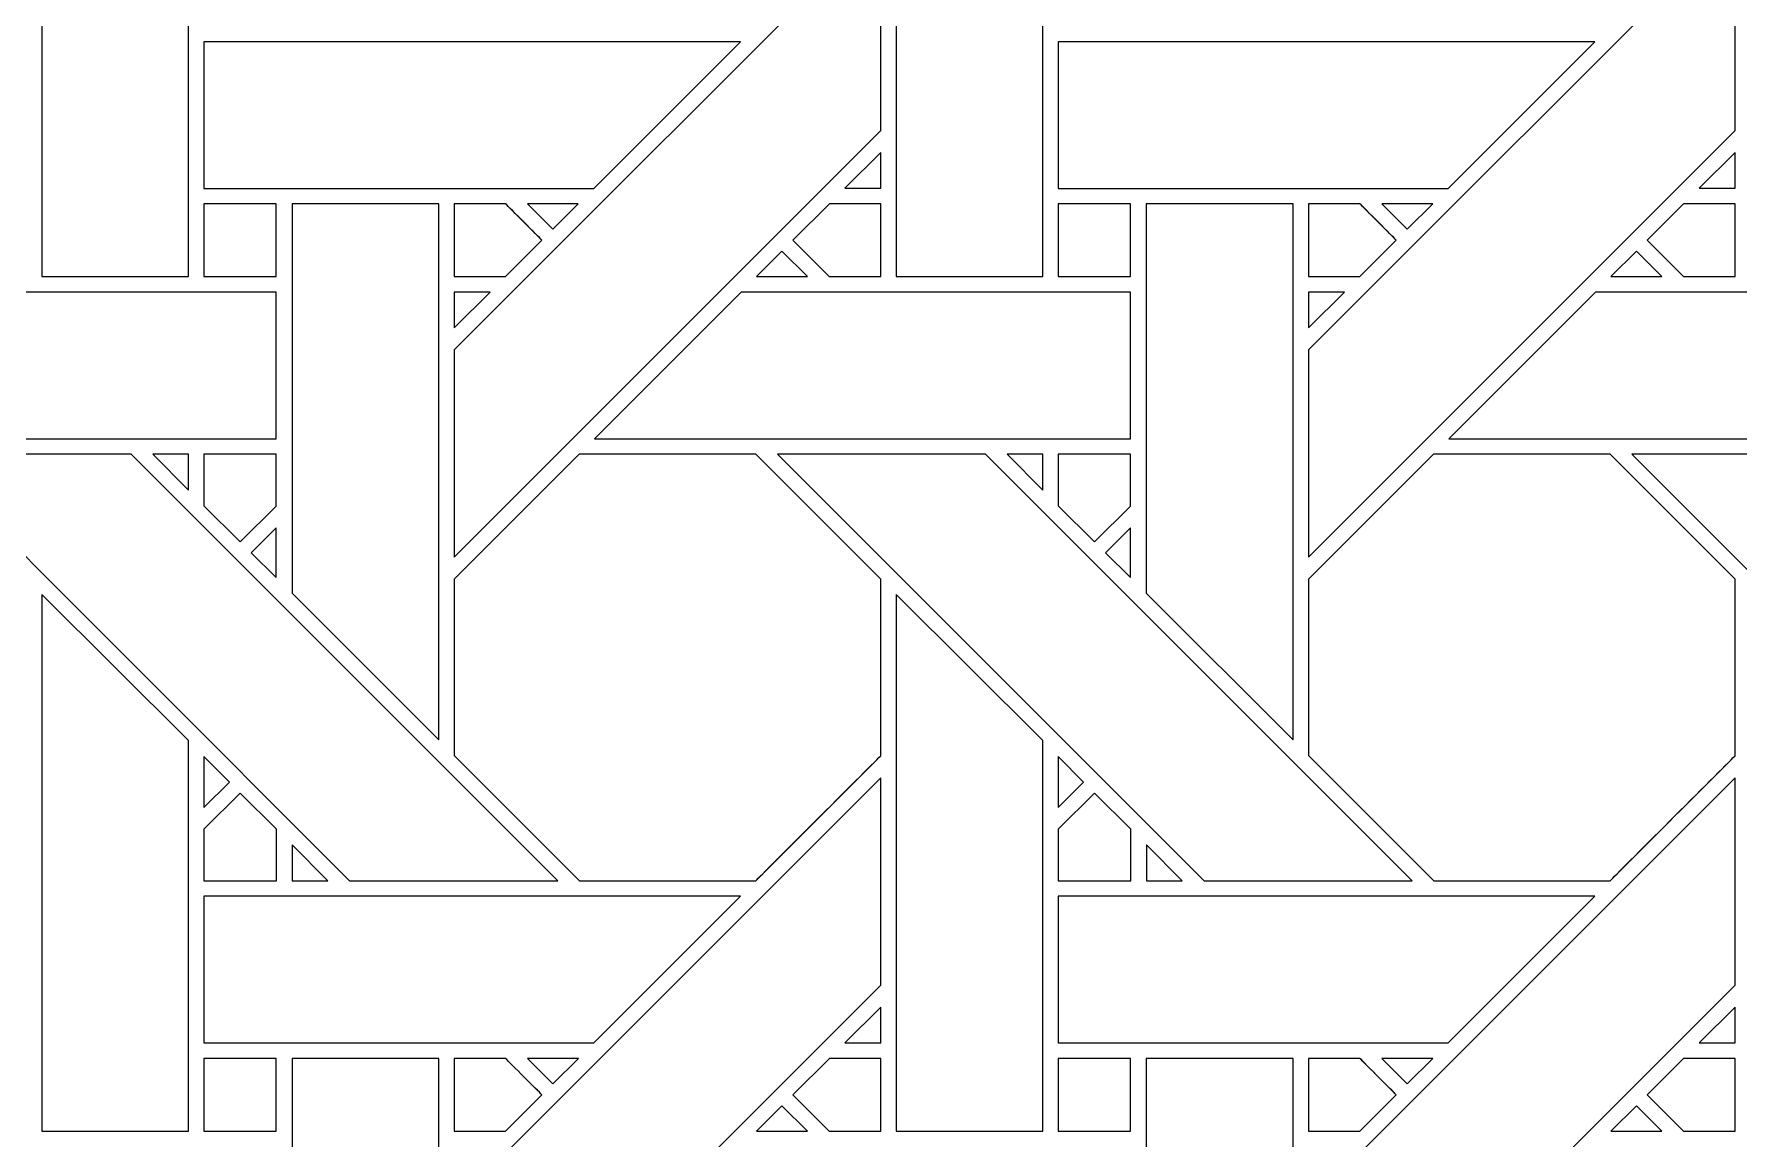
# Model space of a CAD drawing. Header units: inches. Extents: x 3.4 to 21.4, y 0.1 to 18.1.
# Drawn here: x 14.051 to 15.945, y 13.789 to 15.016 of the extents above; entities that cross this region are included whole.
import ezdxf

# ---------------------------------------------------------------- set-up
doc = ezdxf.new("R2010")
doc.units = ezdxf.units.IN
doc.header["$MEASUREMENT"] = 0
doc.layers.add('Design', color=7, linetype='Continuous', lineweight=0)

msp = doc.modelspace()

# ---------------------------------------------------------------- linework, layer by layer
at = {"layer": 'Design'}
for points, knots in [([(12.3829, 18.0948), (7.4123, 18.0948), (3.3829, 14.0653), (3.3829, 9.0948), (3.3829, 4.1242), (7.4123, 0.0948), (12.3829, 0.0948), (17.3534, 0.0948), (21.3829, 4.1242), (21.3829, 9.0948), (21.3829, 14.0653), (17.3534, 18.0948), (12.3829, 18.0948)], [0, 0, 0, 0, 1, 1, 1, 2, 2, 2, 3, 3, 3, 4, 4, 4, 4]), ([(12.3829, 17.2202), (7.8953, 17.2202), (4.2574, 13.5823), (4.2574, 9.0948), (4.2574, 4.6072), (7.8953, 0.9693), (12.3829, 0.9693), (16.8704, 0.9693), (20.5083, 4.6072), (20.5083, 9.0948), (20.5083, 13.5823), (16.8704, 17.2202), (12.3829, 17.2202)], [0, 0, 0, 0, 1, 1, 1, 2, 2, 2, 3, 3, 3, 4, 4, 4, 4]), ([(14.0599, 14.7468), (14.0599, 14.7468), (14.0599, 15.3426), (14.0599, 15.3426), (14.0599, 15.3426), (14.2227, 15.1805), (14.2227, 15.1805), (14.2227, 15.1805), (14.2227, 14.7468), (14.2227, 14.7468), (14.2227, 14.7468), (14.0599, 14.7468), (14.0599, 14.7468)], [0, 0, 0, 0, 1, 1, 1, 2, 2, 2, 3, 3, 3, 4, 4, 4, 4]), ([(15.0087, 14.7468), (15.0087, 14.7468), (15.0087, 15.3426), (15.0087, 15.3426), (15.0087, 15.3426), (15.1714, 15.1805), (15.1714, 15.1805), (15.1714, 15.1805), (15.1714, 14.7468), (15.1714, 14.7468), (15.1714, 14.7468), (15.0087, 14.7468), (15.0087, 14.7468)], [0, 0, 0, 0, 1, 1, 1, 2, 2, 2, 3, 3, 3, 4, 4, 4, 4]), ([(14.9915, 14.909), (14.9915, 14.909), (14.5179, 14.4354), (14.5179, 14.4354), (14.5179, 14.4354), (14.5179, 14.6655), (14.5179, 14.6655), (14.5179, 14.6655), (14.9915, 15.1391), (14.9915, 15.1391), (14.9915, 15.1391), (14.9915, 14.909), (14.9915, 14.909)], [0, 0, 0, 0, 1, 1, 1, 2, 2, 2, 3, 3, 3, 4, 4, 4, 4]), ([(15.4666, 14.4354), (15.4666, 14.4354), (15.4666, 14.6655), (15.4666, 14.6655), (15.4666, 14.6655), (15.9403, 15.1391), (15.9403, 15.1391), (15.9403, 15.1391), (15.9403, 14.909), (15.9403, 14.909), (15.9403, 14.909), (15.4666, 14.4354), (15.4666, 14.4354)], [0, 0, 0, 0, 1, 1, 1, 2, 2, 2, 3, 3, 3, 4, 4, 4, 4]), ([(14.8357, 15.0075), (14.8357, 15.0075), (14.673, 14.8448), (14.673, 14.8448), (14.673, 14.8448), (14.24, 14.8448), (14.24, 14.8448), (14.24, 14.8448), (14.24, 15.0075), (14.24, 15.0075), (14.24, 15.0075), (14.8357, 15.0075), (14.8357, 15.0075)], [0, 0, 0, 0, 1, 1, 1, 2, 2, 2, 3, 3, 3, 4, 4, 4, 4]), ([(15.7844, 15.0075), (15.7844, 15.0075), (15.6217, 14.8448), (15.6217, 14.8448), (15.6217, 14.8448), (15.1887, 14.8448), (15.1887, 14.8448), (15.1887, 14.8448), (15.1887, 15.0075), (15.1887, 15.0075), (15.1887, 15.0075), (15.7844, 15.0075), (15.7844, 15.0075)], [0, 0, 0, 0, 1, 1, 1, 2, 2, 2, 3, 3, 3, 4, 4, 4, 4]), ([(14.9517, 14.8449), (14.9517, 14.8449), (14.9915, 14.8846), (14.9915, 14.8846), (14.9915, 14.8846), (14.9915, 14.8449), (14.9915, 14.8449), (14.9915, 14.8449), (14.9517, 14.8449), (14.9517, 14.8449)], [0, 0, 0, 0, 1, 1, 1, 2, 2, 2, 3, 3, 3, 3]), ([(15.9403, 14.8846), (15.9403, 14.8846), (15.9403, 14.8449), (15.9403, 14.8449), (15.9403, 14.8449), (15.9005, 14.8449), (15.9005, 14.8449), (15.9005, 14.8449), (15.9403, 14.8846), (15.9403, 14.8846)], [0, 0, 0, 0, 1, 1, 1, 2, 2, 2, 3, 3, 3, 3]), ([(14.24, 14.8276), (14.24, 14.8276), (14.3203, 14.8276), (14.3203, 14.8276), (14.3203, 14.8276), (14.3203, 14.7468), (14.3203, 14.7468), (14.3203, 14.7468), (14.24, 14.7468), (14.24, 14.7468), (14.24, 14.7468), (14.24, 14.8276), (14.24, 14.8276)], [0, 0, 0, 0, 1, 1, 1, 2, 2, 2, 3, 3, 3, 4, 4, 4, 4]), ([(14.24, 14.7468), (14.24, 14.7468), (14.24, 14.8276), (14.24, 14.8276), (14.24, 14.8276), (14.3203, 14.8276), (14.3203, 14.8276), (14.3203, 14.8276), (14.3203, 14.7468), (14.3203, 14.7468), (14.3203, 14.7468), (14.24, 14.7468), (14.24, 14.7468)], [0, 0, 0, 0, 1, 1, 1, 2, 2, 2, 3, 3, 3, 4, 4, 4, 4]), ([(14.5007, 14.2324), (14.5007, 14.2324), (14.3378, 14.3954), (14.3378, 14.3954), (14.3378, 14.3954), (14.3378, 14.8276), (14.3378, 14.8276), (14.3378, 14.8276), (14.5007, 14.8276), (14.5007, 14.8276), (14.5007, 14.8276), (14.5007, 14.2324), (14.5007, 14.2324)], [0, 0, 0, 0, 1, 1, 1, 2, 2, 2, 3, 3, 3, 4, 4, 4, 4]), ([(14.5749, 14.8276), (14.5801, 14.8225), (14.6108, 14.7917), (14.6153, 14.7873), (14.6153, 14.7873), (14.5748, 14.7468), (14.5748, 14.7468), (14.5748, 14.7468), (14.5179, 14.7468), (14.5179, 14.7468), (14.5179, 14.7468), (14.5179, 14.8276), (14.5179, 14.8276), (14.5179, 14.8276), (14.5749, 14.8276), (14.5749, 14.8276)], [0, 0, 0, 0, 1, 1, 1, 2, 2, 2, 3, 3, 3, 4, 4, 4, 5, 5, 5, 5]), ([(14.5179, 14.7468), (14.5179, 14.7468), (14.5179, 14.8276), (14.5179, 14.8276), (14.5179, 14.8276), (14.5749, 14.8276), (14.5749, 14.8276), (14.5802, 14.8224), (14.6109, 14.7916), (14.6153, 14.7873), (14.6153, 14.7873), (14.5748, 14.7468), (14.5748, 14.7468), (14.5748, 14.7468), (14.5179, 14.7468), (14.5179, 14.7468)], [0, 0, 0, 0, 1, 1, 1, 2, 2, 2, 3, 3, 3, 4, 4, 4, 5, 5, 5, 5]), ([(14.5993, 14.8276), (14.5993, 14.8276), (14.6557, 14.8276), (14.6557, 14.8276), (14.6557, 14.8276), (14.6275, 14.7994), (14.6275, 14.7994), (14.6275, 14.7994), (14.5993, 14.8276), (14.5993, 14.8276)], [0, 0, 0, 0, 1, 1, 1, 2, 2, 2, 3, 3, 3, 3]), ([(14.9344, 14.7468), (14.9344, 14.7468), (14.8941, 14.7872), (14.8941, 14.7872), (14.8941, 14.7872), (14.9345, 14.8276), (14.9345, 14.8276), (14.9345, 14.8276), (14.9915, 14.8276), (14.9915, 14.8276), (14.9915, 14.8276), (14.9915, 14.7468), (14.9915, 14.7468), (14.9915, 14.7468), (14.9344, 14.7468), (14.9344, 14.7468)], [0, 0, 0, 0, 1, 1, 1, 2, 2, 2, 3, 3, 3, 4, 4, 4, 5, 5, 5, 5]), ([(14.9915, 14.7468), (14.9915, 14.7468), (14.9344, 14.7468), (14.9344, 14.7468), (14.9344, 14.7468), (14.8941, 14.7872), (14.8941, 14.7872), (14.8941, 14.7872), (14.9345, 14.8276), (14.9345, 14.8276), (14.9345, 14.8276), (14.9915, 14.8276), (14.9915, 14.8276), (14.9915, 14.8276), (14.9915, 14.7468), (14.9915, 14.7468)], [0, 0, 0, 0, 1, 1, 1, 2, 2, 2, 3, 3, 3, 4, 4, 4, 5, 5, 5, 5]), ([(15.1887, 14.8276), (15.1887, 14.8276), (15.269, 14.8276), (15.269, 14.8276), (15.269, 14.8276), (15.269, 14.7468), (15.269, 14.7468), (15.269, 14.7468), (15.1887, 14.7468), (15.1887, 14.7468), (15.1887, 14.7468), (15.1887, 14.8276), (15.1887, 14.8276)], [0, 0, 0, 0, 1, 1, 1, 2, 2, 2, 3, 3, 3, 4, 4, 4, 4]), ([(15.1887, 14.7468), (15.1887, 14.7468), (15.1887, 14.8276), (15.1887, 14.8276), (15.1887, 14.8276), (15.269, 14.8276), (15.269, 14.8276), (15.269, 14.8276), (15.269, 14.7468), (15.269, 14.7468), (15.269, 14.7468), (15.1887, 14.7468), (15.1887, 14.7468)], [0, 0, 0, 0, 1, 1, 1, 2, 2, 2, 3, 3, 3, 4, 4, 4, 4]), ([(15.2865, 14.3954), (15.2865, 14.3954), (15.2865, 14.8276), (15.2865, 14.8276), (15.2865, 14.8276), (15.4494, 14.8276), (15.4494, 14.8276), (15.4494, 14.8276), (15.4494, 14.2324), (15.4494, 14.2324), (15.4494, 14.2324), (15.2865, 14.3954), (15.2865, 14.3954)], [0, 0, 0, 0, 1, 1, 1, 2, 2, 2, 3, 3, 3, 4, 4, 4, 4]), ([(15.5237, 14.8276), (15.5288, 14.8225), (15.5596, 14.7917), (15.564, 14.7873), (15.564, 14.7873), (15.5236, 14.7468), (15.5236, 14.7468), (15.5236, 14.7468), (15.4666, 14.7468), (15.4666, 14.7468), (15.4666, 14.7468), (15.4666, 14.8276), (15.4666, 14.8276), (15.4666, 14.8276), (15.5237, 14.8276), (15.5237, 14.8276)], [0, 0, 0, 0, 1, 1, 1, 2, 2, 2, 3, 3, 3, 4, 4, 4, 5, 5, 5, 5]), ([(15.564, 14.7873), (15.564, 14.7873), (15.5236, 14.7468), (15.5236, 14.7468), (15.5236, 14.7468), (15.4666, 14.7468), (15.4666, 14.7468), (15.4666, 14.7468), (15.4666, 14.8276), (15.4666, 14.8276), (15.4666, 14.8276), (15.5237, 14.8276), (15.5237, 14.8276), (15.5289, 14.8224), (15.5597, 14.7916), (15.564, 14.7873)], [0, 0, 0, 0, 1, 1, 1, 2, 2, 2, 3, 3, 3, 4, 4, 4, 5, 5, 5, 5]), ([(15.548, 14.8276), (15.548, 14.8276), (15.6045, 14.8276), (15.6045, 14.8276), (15.6045, 14.8276), (15.5762, 14.7994), (15.5762, 14.7994), (15.5762, 14.7994), (15.548, 14.8276), (15.548, 14.8276)], [0, 0, 0, 0, 1, 1, 1, 2, 2, 2, 3, 3, 3, 3]), ([(15.8832, 14.7468), (15.8832, 14.7468), (15.8428, 14.7872), (15.8428, 14.7872), (15.8428, 14.7872), (15.8832, 14.8276), (15.8832, 14.8276), (15.8832, 14.8276), (15.9403, 14.8276), (15.9403, 14.8276), (15.9403, 14.8276), (15.9403, 14.7468), (15.9403, 14.7468), (15.9403, 14.7468), (15.8832, 14.7468), (15.8832, 14.7468)], [0, 0, 0, 0, 1, 1, 1, 2, 2, 2, 3, 3, 3, 4, 4, 4, 5, 5, 5, 5]), ([(15.9403, 14.7468), (15.9403, 14.7468), (15.8832, 14.7468), (15.8832, 14.7468), (15.8832, 14.7468), (15.8428, 14.7872), (15.8428, 14.7872), (15.8428, 14.7872), (15.8832, 14.8276), (15.8832, 14.8276), (15.8832, 14.8276), (15.9403, 14.8276), (15.9403, 14.8276), (15.9403, 14.8276), (15.9403, 14.7468), (15.9403, 14.7468)], [0, 0, 0, 0, 1, 1, 1, 2, 2, 2, 3, 3, 3, 4, 4, 4, 5, 5, 5, 5]), ([(14.8537, 14.7468), (14.8537, 14.7468), (14.8819, 14.775), (14.8819, 14.775), (14.8819, 14.775), (14.9102, 14.7468), (14.9102, 14.7468), (14.9102, 14.7468), (14.8537, 14.7468), (14.8537, 14.7468)], [0, 0, 0, 0, 1, 1, 1, 2, 2, 2, 3, 3, 3, 3]), ([(15.8307, 14.775), (15.8307, 14.775), (15.8589, 14.7468), (15.8589, 14.7468), (15.8589, 14.7468), (15.8024, 14.7468), (15.8024, 14.7468), (15.8024, 14.7468), (15.8307, 14.775), (15.8307, 14.775)], [0, 0, 0, 0, 1, 1, 1, 2, 2, 2, 3, 3, 3, 3]), ([(14.3203, 14.7296), (14.3203, 14.7296), (14.3203, 14.5668), (14.3203, 14.5668), (14.3203, 14.5668), (13.725, 14.5668), (13.725, 14.5668), (13.725, 14.5668), (13.8878, 14.7296), (13.8878, 14.7296), (13.8878, 14.7296), (14.3203, 14.7296), (14.3203, 14.7296)], [0, 0, 0, 0, 1, 1, 1, 2, 2, 2, 3, 3, 3, 4, 4, 4, 4]), ([(14.5577, 14.7296), (14.5577, 14.7296), (14.5179, 14.6898), (14.5179, 14.6898), (14.5179, 14.6898), (14.5179, 14.7296), (14.5179, 14.7296), (14.5179, 14.7296), (14.5577, 14.7296), (14.5577, 14.7296)], [0, 0, 0, 0, 1, 1, 1, 2, 2, 2, 3, 3, 3, 3]), ([(15.269, 14.7296), (15.269, 14.7296), (15.269, 14.5668), (15.269, 14.5668), (15.269, 14.5668), (14.6737, 14.5668), (14.6737, 14.5668), (14.6737, 14.5668), (14.8365, 14.7296), (14.8365, 14.7296), (14.8365, 14.7296), (15.269, 14.7296), (15.269, 14.7296)], [0, 0, 0, 0, 1, 1, 1, 2, 2, 2, 3, 3, 3, 4, 4, 4, 4]), ([(15.5064, 14.7296), (15.5064, 14.7296), (15.4666, 14.6898), (15.4666, 14.6898), (15.4666, 14.6898), (15.4666, 14.7296), (15.4666, 14.7296), (15.4666, 14.7296), (15.5064, 14.7296), (15.5064, 14.7296)], [0, 0, 0, 0, 1, 1, 1, 2, 2, 2, 3, 3, 3, 3]), ([(16.2177, 14.7296), (16.2177, 14.7296), (16.2177, 14.5668), (16.2177, 14.5668), (16.2177, 14.5668), (15.6224, 14.5668), (15.6224, 14.5668), (15.6224, 14.5668), (15.7853, 14.7296), (15.7853, 14.7296), (15.7853, 14.7296), (16.2177, 14.7296), (16.2177, 14.7296)], [0, 0, 0, 0, 1, 1, 1, 2, 2, 2, 3, 3, 3, 4, 4, 4, 4]), ([(14.6329, 14.076), (14.6329, 14.076), (14.4018, 14.076), (14.4018, 14.076), (14.4018, 14.076), (13.9283, 14.5497), (13.9283, 14.5497), (13.9283, 14.5497), (14.1592, 14.5497), (14.1592, 14.5497), (14.1592, 14.5497), (14.6329, 14.076), (14.6329, 14.076)], [0, 0, 0, 0, 1, 1, 1, 2, 2, 2, 3, 3, 3, 4, 4, 4, 4]), ([(14.1833, 14.5497), (14.1833, 14.5497), (14.2228, 14.5497), (14.2228, 14.5497), (14.2228, 14.5497), (14.2228, 14.5099), (14.2228, 14.5099), (14.2228, 14.5099), (14.1833, 14.5497), (14.1833, 14.5497)], [0, 0, 0, 0, 1, 1, 1, 2, 2, 2, 3, 3, 3, 3]), ([(14.3203, 14.5497), (14.3203, 14.5497), (14.3203, 14.4921), (14.3203, 14.4921), (14.3203, 14.4921), (14.2803, 14.4522), (14.2803, 14.4522), (14.2803, 14.4522), (14.24, 14.4925), (14.24, 14.4925), (14.24, 14.4925), (14.24, 14.5497), (14.24, 14.5497), (14.24, 14.5497), (14.3203, 14.5497), (14.3203, 14.5497)], [0, 0, 0, 0, 1, 1, 1, 2, 2, 2, 3, 3, 3, 4, 4, 4, 5, 5, 5, 5]), ([(14.2803, 14.4522), (14.2803, 14.4522), (14.24, 14.4925), (14.24, 14.4925), (14.24, 14.4925), (14.24, 14.5497), (14.24, 14.5497), (14.24, 14.5497), (14.3203, 14.5497), (14.3203, 14.5497), (14.3203, 14.5497), (14.3203, 14.4921), (14.3203, 14.4921), (14.3203, 14.4921), (14.2803, 14.4522), (14.2803, 14.4522)], [0, 0, 0, 0, 1, 1, 1, 2, 2, 2, 3, 3, 3, 4, 4, 4, 5, 5, 5, 5]), ([(14.6566, 14.5497), (14.6566, 14.5497), (14.8528, 14.5497), (14.8528, 14.5497), (14.8528, 14.5497), (14.9915, 14.411), (14.9915, 14.411), (14.9915, 14.411), (14.9915, 14.2148), (14.9915, 14.2148), (14.9737, 14.1969), (14.8618, 14.0851), (14.8528, 14.0761), (14.8528, 14.0761), (14.6571, 14.0761), (14.6571, 14.0761), (14.6571, 14.0761), (14.5179, 14.2153), (14.5179, 14.2153), (14.5179, 14.2153), (14.5179, 14.411), (14.5179, 14.411), (14.5179, 14.411), (14.6566, 14.5497), (14.6566, 14.5497)], [0, 0, 0, 0, 1, 1, 1, 2, 2, 2, 3, 3, 3, 4, 4, 4, 5, 5, 5, 6, 6, 6, 7, 7, 7, 8, 8, 8, 8]), ([(14.9915, 14.411), (14.9915, 14.411), (14.9915, 14.2148), (14.9915, 14.2148), (14.9734, 14.1965), (14.8615, 14.0848), (14.8528, 14.0761), (14.8528, 14.0761), (14.6571, 14.0761), (14.6571, 14.0761), (14.6571, 14.0761), (14.5179, 14.2153), (14.5179, 14.2153), (14.5179, 14.2153), (14.5179, 14.411), (14.5179, 14.411), (14.5179, 14.411), (14.6566, 14.5497), (14.6566, 14.5497), (14.6566, 14.5497), (14.8528, 14.5497), (14.8528, 14.5497), (14.8528, 14.5497), (14.9915, 14.411), (14.9915, 14.411)], [0, 0, 0, 0, 1, 1, 1, 2, 2, 2, 3, 3, 3, 4, 4, 4, 5, 5, 5, 6, 6, 6, 7, 7, 7, 8, 8, 8, 8]), ([(15.5816, 14.076), (15.5816, 14.076), (15.3506, 14.076), (15.3506, 14.076), (15.3506, 14.076), (14.877, 14.5497), (14.877, 14.5497), (14.877, 14.5497), (15.1079, 14.5497), (15.1079, 14.5497), (15.1079, 14.5497), (15.5816, 14.076), (15.5816, 14.076)], [0, 0, 0, 0, 1, 1, 1, 2, 2, 2, 3, 3, 3, 4, 4, 4, 4]), ([(15.1321, 14.5497), (15.1321, 14.5497), (15.1715, 14.5497), (15.1715, 14.5497), (15.1715, 14.5497), (15.1715, 14.5099), (15.1715, 14.5099), (15.1715, 14.5099), (15.1321, 14.5497), (15.1321, 14.5497)], [0, 0, 0, 0, 1, 1, 1, 2, 2, 2, 3, 3, 3, 3]), ([(15.269, 14.5497), (15.269, 14.5497), (15.269, 14.4921), (15.269, 14.4921), (15.269, 14.4921), (15.2291, 14.4522), (15.2291, 14.4522), (15.2291, 14.4522), (15.1887, 14.4925), (15.1887, 14.4925), (15.1887, 14.4925), (15.1887, 14.5497), (15.1887, 14.5497), (15.1887, 14.5497), (15.269, 14.5497), (15.269, 14.5497)], [0, 0, 0, 0, 1, 1, 1, 2, 2, 2, 3, 3, 3, 4, 4, 4, 5, 5, 5, 5]), ([(15.2291, 14.4522), (15.2291, 14.4522), (15.1887, 14.4925), (15.1887, 14.4925), (15.1887, 14.4925), (15.1887, 14.5497), (15.1887, 14.5497), (15.1887, 14.5497), (15.269, 14.5497), (15.269, 14.5497), (15.269, 14.5497), (15.269, 14.4921), (15.269, 14.4921), (15.269, 14.4921), (15.2291, 14.4522), (15.2291, 14.4522)], [0, 0, 0, 0, 1, 1, 1, 2, 2, 2, 3, 3, 3, 4, 4, 4, 5, 5, 5, 5]), ([(15.6053, 14.5497), (15.6053, 14.5497), (15.8015, 14.5497), (15.8015, 14.5497), (15.8015, 14.5497), (15.9403, 14.411), (15.9403, 14.411), (15.9403, 14.411), (15.9403, 14.2148), (15.9403, 14.2148), (15.9225, 14.1969), (15.8105, 14.0851), (15.8016, 14.0761), (15.8016, 14.0761), (15.6058, 14.0761), (15.6058, 14.0761), (15.6058, 14.0761), (15.4666, 14.2153), (15.4666, 14.2153), (15.4666, 14.2153), (15.4666, 14.411), (15.4666, 14.411), (15.4666, 14.411), (15.6053, 14.5497), (15.6053, 14.5497)], [0, 0, 0, 0, 1, 1, 1, 2, 2, 2, 3, 3, 3, 4, 4, 4, 5, 5, 5, 6, 6, 6, 7, 7, 7, 8, 8, 8, 8]), ([(15.9403, 14.411), (15.9403, 14.411), (15.9403, 14.2148), (15.9403, 14.2148), (15.922, 14.1964), (15.8102, 14.0848), (15.8016, 14.0761), (15.8016, 14.0761), (15.6058, 14.0761), (15.6058, 14.0761), (15.6058, 14.0761), (15.4666, 14.2153), (15.4666, 14.2153), (15.4666, 14.2153), (15.4666, 14.411), (15.4666, 14.411), (15.4666, 14.411), (15.6053, 14.5497), (15.6053, 14.5497), (15.6053, 14.5497), (15.8015, 14.5497), (15.8015, 14.5497), (15.8015, 14.5497), (15.9403, 14.411), (15.9403, 14.411)], [0, 0, 0, 0, 1, 1, 1, 2, 2, 2, 3, 3, 3, 4, 4, 4, 5, 5, 5, 6, 6, 6, 7, 7, 7, 8, 8, 8, 8]), ([(16.5303, 14.076), (16.5303, 14.076), (16.2993, 14.076), (16.2993, 14.076), (16.2993, 14.076), (15.8257, 14.5497), (15.8257, 14.5497), (15.8257, 14.5497), (16.0567, 14.5497), (16.0567, 14.5497), (16.0567, 14.5497), (16.5303, 14.076), (16.5303, 14.076)], [0, 0, 0, 0, 1, 1, 1, 2, 2, 2, 3, 3, 3, 4, 4, 4, 4]), ([(14.3203, 14.4679), (14.3203, 14.4679), (14.3203, 14.4127), (14.3203, 14.4127), (14.3203, 14.4127), (14.2925, 14.4401), (14.2925, 14.4401), (14.2925, 14.4401), (14.3203, 14.4679), (14.3203, 14.4679)], [0, 0, 0, 0, 1, 1, 1, 2, 2, 2, 3, 3, 3, 3]), ([(15.269, 14.4679), (15.269, 14.4679), (15.269, 14.4127), (15.269, 14.4127), (15.269, 14.4127), (15.2412, 14.4401), (15.2412, 14.4401), (15.2412, 14.4401), (15.269, 14.4679), (15.269, 14.4679)], [0, 0, 0, 0, 1, 1, 1, 2, 2, 2, 3, 3, 3, 3]), ([(14.0599, 13.798), (14.0599, 13.798), (14.0599, 14.3939), (14.0599, 14.3939), (14.0599, 14.3939), (14.2227, 14.2317), (14.2227, 14.2317), (14.2227, 14.2317), (14.2227, 13.798), (14.2227, 13.798), (14.2227, 13.798), (14.0599, 13.798), (14.0599, 13.798)], [0, 0, 0, 0, 1, 1, 1, 2, 2, 2, 3, 3, 3, 4, 4, 4, 4]), ([(15.0087, 13.798), (15.0087, 13.798), (15.0087, 14.3939), (15.0087, 14.3939), (15.0087, 14.3939), (15.1714, 14.2317), (15.1714, 14.2317), (15.1714, 14.2317), (15.1714, 13.798), (15.1714, 13.798), (15.1714, 13.798), (15.0087, 13.798), (15.0087, 13.798)], [0, 0, 0, 0, 1, 1, 1, 2, 2, 2, 3, 3, 3, 4, 4, 4, 4]), ([(14.24, 14.1575), (14.24, 14.1575), (14.24, 14.2142), (14.24, 14.2142), (14.24, 14.2142), (14.2682, 14.1857), (14.2682, 14.1857), (14.2682, 14.1857), (14.24, 14.1575), (14.24, 14.1575)], [0, 0, 0, 0, 1, 1, 1, 2, 2, 2, 3, 3, 3, 3]), ([(15.1887, 14.1575), (15.1887, 14.1575), (15.1887, 14.2142), (15.1887, 14.2142), (15.1887, 14.2142), (15.2169, 14.1857), (15.2169, 14.1857), (15.2169, 14.1857), (15.1887, 14.1575), (15.1887, 14.1575)], [0, 0, 0, 0, 1, 1, 1, 2, 2, 2, 3, 3, 3, 3]), ([(14.9915, 13.9603), (14.9915, 13.9603), (14.5179, 13.4866), (14.5179, 13.4866), (14.5179, 13.4866), (14.5179, 13.7167), (14.5179, 13.7167), (14.5179, 13.7167), (14.9915, 14.1903), (14.9915, 14.1903), (14.9915, 14.1903), (14.9915, 13.9603), (14.9915, 13.9603)], [0, 0, 0, 0, 1, 1, 1, 2, 2, 2, 3, 3, 3, 4, 4, 4, 4]), ([(15.9403, 13.9603), (15.9403, 13.9603), (15.4666, 13.4866), (15.4666, 13.4866), (15.4666, 13.4866), (15.4666, 13.7167), (15.4666, 13.7167), (15.4666, 13.7167), (15.9403, 14.1903), (15.9403, 14.1903), (15.9403, 14.1903), (15.9403, 13.9603), (15.9403, 13.9603)], [0, 0, 0, 0, 1, 1, 1, 2, 2, 2, 3, 3, 3, 4, 4, 4, 4]), ([(14.24, 14.0759), (14.24, 14.0759), (14.24, 14.1332), (14.24, 14.1332), (14.24, 14.1332), (14.2803, 14.1735), (14.2803, 14.1735), (14.2803, 14.1735), (14.3207, 14.1332), (14.3207, 14.1332), (14.3207, 14.1332), (14.3207, 14.0759), (14.3207, 14.0759), (14.3207, 14.0759), (14.24, 14.0759), (14.24, 14.0759)], [0, 0, 0, 0, 1, 1, 1, 2, 2, 2, 3, 3, 3, 4, 4, 4, 5, 5, 5, 5]), ([(14.2803, 14.1735), (14.2803, 14.1735), (14.3207, 14.1332), (14.3207, 14.1332), (14.3207, 14.1332), (14.3207, 14.0759), (14.3207, 14.0759), (14.3207, 14.0759), (14.24, 14.0759), (14.24, 14.0759), (14.24, 14.0759), (14.24, 14.1332), (14.24, 14.1332), (14.24, 14.1332), (14.2803, 14.1735), (14.2803, 14.1735)], [0, 0, 0, 0, 1, 1, 1, 2, 2, 2, 3, 3, 3, 4, 4, 4, 5, 5, 5, 5]), ([(15.1887, 14.0759), (15.1887, 14.0759), (15.1887, 14.1332), (15.1887, 14.1332), (15.1887, 14.1332), (15.2291, 14.1735), (15.2291, 14.1735), (15.2291, 14.1735), (15.2694, 14.1332), (15.2694, 14.1332), (15.2694, 14.1332), (15.2694, 14.0759), (15.2694, 14.0759), (15.2694, 14.0759), (15.1887, 14.0759), (15.1887, 14.0759)], [0, 0, 0, 0, 1, 1, 1, 2, 2, 2, 3, 3, 3, 4, 4, 4, 5, 5, 5, 5]), ([(15.2291, 14.1735), (15.2291, 14.1735), (15.2694, 14.1332), (15.2694, 14.1332), (15.2694, 14.1332), (15.2694, 14.0759), (15.2694, 14.0759), (15.2694, 14.0759), (15.1887, 14.0759), (15.1887, 14.0759), (15.1887, 14.0759), (15.1887, 14.1332), (15.1887, 14.1332), (15.1887, 14.1332), (15.2291, 14.1735), (15.2291, 14.1735)], [0, 0, 0, 0, 1, 1, 1, 2, 2, 2, 3, 3, 3, 4, 4, 4, 5, 5, 5, 5]), ([(14.3379, 14.076), (14.3379, 14.076), (14.3379, 14.1158), (14.3379, 14.1158), (14.3379, 14.1158), (14.3776, 14.076), (14.3776, 14.076), (14.3776, 14.076), (14.3379, 14.076), (14.3379, 14.076)], [0, 0, 0, 0, 1, 1, 1, 2, 2, 2, 3, 3, 3, 3]), ([(15.2866, 14.076), (15.2866, 14.076), (15.2866, 14.1158), (15.2866, 14.1158), (15.2866, 14.1158), (15.3264, 14.076), (15.3264, 14.076), (15.3264, 14.076), (15.2866, 14.076), (15.2866, 14.076)], [0, 0, 0, 0, 1, 1, 1, 2, 2, 2, 3, 3, 3, 3]), ([(14.8357, 14.0588), (14.8357, 14.0588), (14.673, 13.8961), (14.673, 13.8961), (14.673, 13.8961), (14.24, 13.8961), (14.24, 13.8961), (14.24, 13.8961), (14.24, 14.0588), (14.24, 14.0588), (14.24, 14.0588), (14.8357, 14.0588), (14.8357, 14.0588)], [0, 0, 0, 0, 1, 1, 1, 2, 2, 2, 3, 3, 3, 4, 4, 4, 4]), ([(15.6217, 13.8961), (15.6217, 13.8961), (15.1887, 13.8961), (15.1887, 13.8961), (15.1887, 13.8961), (15.1887, 14.0588), (15.1887, 14.0588), (15.1887, 14.0588), (15.7844, 14.0588), (15.7844, 14.0588), (15.7844, 14.0588), (15.6217, 13.8961), (15.6217, 13.8961)], [0, 0, 0, 0, 1, 1, 1, 2, 2, 2, 3, 3, 3, 4, 4, 4, 4]), ([(14.9517, 13.8961), (14.9517, 13.8961), (14.9915, 13.9359), (14.9915, 13.9359), (14.9915, 13.9359), (14.9915, 13.8961), (14.9915, 13.8961), (14.9915, 13.8961), (14.9517, 13.8961), (14.9517, 13.8961)], [0, 0, 0, 0, 1, 1, 1, 2, 2, 2, 3, 3, 3, 3]), ([(15.9005, 13.8961), (15.9005, 13.8961), (15.9403, 13.9359), (15.9403, 13.9359), (15.9403, 13.9359), (15.9403, 13.8961), (15.9403, 13.8961), (15.9403, 13.8961), (15.9005, 13.8961), (15.9005, 13.8961)], [0, 0, 0, 0, 1, 1, 1, 2, 2, 2, 3, 3, 3, 3]), ([(14.24, 13.8789), (14.24, 13.8789), (14.3203, 13.8789), (14.3203, 13.8789), (14.3203, 13.8789), (14.3203, 13.7981), (14.3203, 13.7981), (14.3203, 13.7981), (14.24, 13.7981), (14.24, 13.7981), (14.24, 13.7981), (14.24, 13.8789), (14.24, 13.8789)], [0, 0, 0, 0, 1, 1, 1, 2, 2, 2, 3, 3, 3, 4, 4, 4, 4]), ([(14.24, 13.7981), (14.24, 13.7981), (14.24, 13.8789), (14.24, 13.8789), (14.24, 13.8789), (14.3203, 13.8789), (14.3203, 13.8789), (14.3203, 13.8789), (14.3203, 13.7981), (14.3203, 13.7981), (14.3203, 13.7981), (14.24, 13.7981), (14.24, 13.7981)], [0, 0, 0, 0, 1, 1, 1, 2, 2, 2, 3, 3, 3, 4, 4, 4, 4]), ([(14.3378, 13.4466), (14.3378, 13.4466), (14.3378, 13.8788), (14.3378, 13.8788), (14.3378, 13.8788), (14.5007, 13.8788), (14.5007, 13.8788), (14.5007, 13.8788), (14.5007, 13.2837), (14.5007, 13.2837), (14.5007, 13.2837), (14.3378, 13.4466), (14.3378, 13.4466)], [0, 0, 0, 0, 1, 1, 1, 2, 2, 2, 3, 3, 3, 4, 4, 4, 4]), ([(14.5749, 13.8789), (14.5801, 13.8738), (14.6108, 13.8429), (14.6153, 13.8385), (14.6153, 13.8385), (14.5748, 13.7981), (14.5748, 13.7981), (14.5748, 13.7981), (14.5179, 13.7981), (14.5179, 13.7981), (14.5179, 13.7981), (14.5179, 13.8789), (14.5179, 13.8789), (14.5179, 13.8789), (14.5749, 13.8789), (14.5749, 13.8789)], [0, 0, 0, 0, 1, 1, 1, 2, 2, 2, 3, 3, 3, 4, 4, 4, 5, 5, 5, 5]), ([(14.6153, 13.8385), (14.6153, 13.8385), (14.5748, 13.7981), (14.5748, 13.7981), (14.5748, 13.7981), (14.5179, 13.7981), (14.5179, 13.7981), (14.5179, 13.7981), (14.5179, 13.8789), (14.5179, 13.8789), (14.5179, 13.8789), (14.5749, 13.8789), (14.5749, 13.8789), (14.5801, 13.8737), (14.6109, 13.8428), (14.6153, 13.8385)], [0, 0, 0, 0, 1, 1, 1, 2, 2, 2, 3, 3, 3, 4, 4, 4, 5, 5, 5, 5]), ([(14.5993, 13.8788), (14.5993, 13.8788), (14.6558, 13.8788), (14.6558, 13.8788), (14.6558, 13.8788), (14.6275, 13.8506), (14.6275, 13.8506), (14.6275, 13.8506), (14.5993, 13.8788), (14.5993, 13.8788)], [0, 0, 0, 0, 1, 1, 1, 2, 2, 2, 3, 3, 3, 3]), ([(14.9344, 13.7981), (14.9344, 13.7981), (14.8941, 13.8385), (14.8941, 13.8385), (14.8941, 13.8385), (14.9345, 13.8789), (14.9345, 13.8789), (14.9345, 13.8789), (14.9915, 13.8789), (14.9915, 13.8789), (14.9915, 13.8789), (14.9915, 13.7981), (14.9915, 13.7981), (14.9915, 13.7981), (14.9344, 13.7981), (14.9344, 13.7981)], [0, 0, 0, 0, 1, 1, 1, 2, 2, 2, 3, 3, 3, 4, 4, 4, 5, 5, 5, 5]), ([(14.9915, 13.7981), (14.9915, 13.7981), (14.9344, 13.7981), (14.9344, 13.7981), (14.9344, 13.7981), (14.8941, 13.8385), (14.8941, 13.8385), (14.8941, 13.8385), (14.9345, 13.8789), (14.9345, 13.8789), (14.9345, 13.8789), (14.9915, 13.8789), (14.9915, 13.8789), (14.9915, 13.8789), (14.9915, 13.7981), (14.9915, 13.7981)], [0, 0, 0, 0, 1, 1, 1, 2, 2, 2, 3, 3, 3, 4, 4, 4, 5, 5, 5, 5]), ([(15.1887, 13.8789), (15.1887, 13.8789), (15.269, 13.8789), (15.269, 13.8789), (15.269, 13.8789), (15.269, 13.7981), (15.269, 13.7981), (15.269, 13.7981), (15.1887, 13.7981), (15.1887, 13.7981), (15.1887, 13.7981), (15.1887, 13.8789), (15.1887, 13.8789)], [0, 0, 0, 0, 1, 1, 1, 2, 2, 2, 3, 3, 3, 4, 4, 4, 4]), ([(15.269, 13.7981), (15.269, 13.7981), (15.1887, 13.7981), (15.1887, 13.7981), (15.1887, 13.7981), (15.1887, 13.8789), (15.1887, 13.8789), (15.1887, 13.8789), (15.269, 13.8789), (15.269, 13.8789), (15.269, 13.8789), (15.269, 13.7981), (15.269, 13.7981)], [0, 0, 0, 0, 1, 1, 1, 2, 2, 2, 3, 3, 3, 4, 4, 4, 4]), ([(15.2865, 13.4466), (15.2865, 13.4466), (15.2865, 13.8788), (15.2865, 13.8788), (15.2865, 13.8788), (15.4494, 13.8788), (15.4494, 13.8788), (15.4494, 13.8788), (15.4494, 13.2837), (15.4494, 13.2837), (15.4494, 13.2837), (15.2865, 13.4466), (15.2865, 13.4466)], [0, 0, 0, 0, 1, 1, 1, 2, 2, 2, 3, 3, 3, 4, 4, 4, 4]), ([(15.5237, 13.8789), (15.5288, 13.8738), (15.5596, 13.8429), (15.564, 13.8385), (15.564, 13.8385), (15.5236, 13.7981), (15.5236, 13.7981), (15.5236, 13.7981), (15.4666, 13.7981), (15.4666, 13.7981), (15.4666, 13.7981), (15.4666, 13.8789), (15.4666, 13.8789), (15.4666, 13.8789), (15.5237, 13.8789), (15.5237, 13.8789)], [0, 0, 0, 0, 1, 1, 1, 2, 2, 2, 3, 3, 3, 4, 4, 4, 5, 5, 5, 5]), ([(15.5496, 13.8528), (15.5496, 13.8528), (15.564, 13.8385), (15.564, 13.8385), (15.564, 13.8385), (15.5236, 13.7981), (15.5236, 13.7981), (15.5236, 13.7981), (15.4666, 13.7981), (15.4666, 13.7981), (15.4666, 13.7981), (15.4666, 13.8789), (15.4666, 13.8789), (15.4666, 13.8789), (15.5237, 13.8789), (15.5237, 13.8789), (15.5293, 13.8733), (15.5399, 13.8626), (15.5496, 13.8528)], [0, 0, 0, 0, 1, 1, 1, 2, 2, 2, 3, 3, 3, 4, 4, 4, 5, 5, 5, 6, 6, 6, 6]), ([(15.548, 13.8788), (15.548, 13.8788), (15.6045, 13.8788), (15.6045, 13.8788), (15.6045, 13.8788), (15.5762, 13.8506), (15.5762, 13.8506), (15.5762, 13.8506), (15.548, 13.8788), (15.548, 13.8788)], [0, 0, 0, 0, 1, 1, 1, 2, 2, 2, 3, 3, 3, 3]), ([(15.8832, 13.7981), (15.8832, 13.7981), (15.8428, 13.8385), (15.8428, 13.8385), (15.8428, 13.8385), (15.8832, 13.8789), (15.8832, 13.8789), (15.8832, 13.8789), (15.9403, 13.8789), (15.9403, 13.8789), (15.9403, 13.8789), (15.9403, 13.7981), (15.9403, 13.7981), (15.9403, 13.7981), (15.8832, 13.7981), (15.8832, 13.7981)], [0, 0, 0, 0, 1, 1, 1, 2, 2, 2, 3, 3, 3, 4, 4, 4, 5, 5, 5, 5]), ([(15.9403, 13.7981), (15.9403, 13.7981), (15.8832, 13.7981), (15.8832, 13.7981), (15.8832, 13.7981), (15.8428, 13.8385), (15.8428, 13.8385), (15.8428, 13.8385), (15.8832, 13.8789), (15.8832, 13.8789), (15.8832, 13.8789), (15.9403, 13.8789), (15.9403, 13.8789), (15.9403, 13.8789), (15.9403, 13.7981), (15.9403, 13.7981)], [0, 0, 0, 0, 1, 1, 1, 2, 2, 2, 3, 3, 3, 4, 4, 4, 5, 5, 5, 5]), ([(14.8537, 13.798), (14.8537, 13.798), (14.8819, 13.8263), (14.8819, 13.8263), (14.8819, 13.8263), (14.9102, 13.798), (14.9102, 13.798), (14.9102, 13.798), (14.8537, 13.798), (14.8537, 13.798)], [0, 0, 0, 0, 1, 1, 1, 2, 2, 2, 3, 3, 3, 3]), ([(15.8024, 13.798), (15.8024, 13.798), (15.8307, 13.8263), (15.8307, 13.8263), (15.8307, 13.8263), (15.8589, 13.798), (15.8589, 13.798), (15.8589, 13.798), (15.8024, 13.798), (15.8024, 13.798)], [0, 0, 0, 0, 1, 1, 1, 2, 2, 2, 3, 3, 3, 3])]:
    msp.add_open_spline(points, degree=3, knots=knots, dxfattribs=at)

doc.saveas('drawing.dxf')
